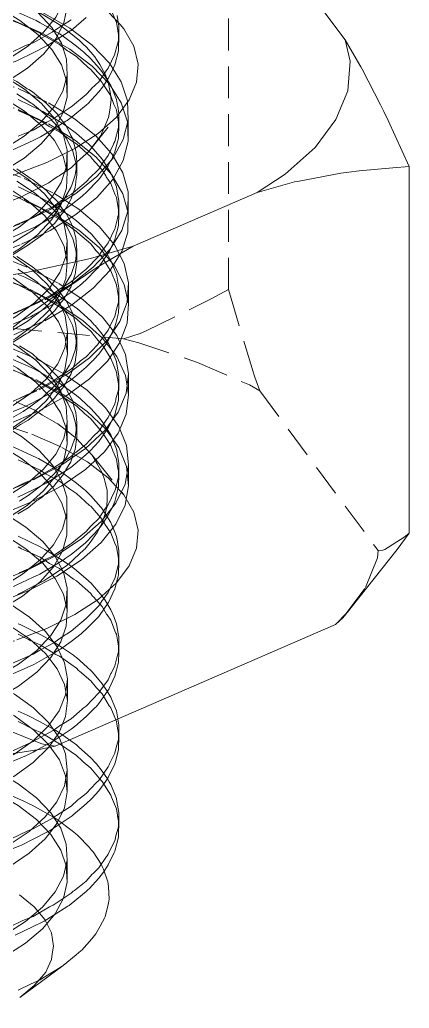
# Model space of a CAD drawing. Header units: millimetres. Extents: x 6 to 204, y 6 to 292.
# Drawn here: x 89.3 to 113.7, y 66.3 to 128.3 of the extents above; entities that cross this region are included whole.
import ezdxf

# ---------------------------------------------------------------- set-up
doc = ezdxf.new("R2010")
doc.units = ezdxf.units.MM
doc.linetypes.add('HIDDEN', pattern=[3, 2, -1])
doc.layers.add('M-VIEW', color=7, linetype='CONTINUOUS', lineweight=0)
doc.layers.add('M-VIEW-HIDD', color=8, linetype='HIDDEN', lineweight=0)

msp = doc.modelspace()

# ---------------------------------------------------------------- linework, layer by layer
at = {"layer": 'M-VIEW', "lineweight": 0}
for p, q in [((106.406, 131.466), (109.691, 127.041)), ((95.489, 127.257), (95.489, 127.899)), ((113.723, 96.097), (113.723, 119.095)), ((96.395, 114.105), (104.175, 117.475)), ((109.561, 90.793), (109.925, 91.243)), ((109.561, 90.792), (109.09, 90.37)), ((91.48, 82.742), (109.09, 90.37)), ((95.489, 83.408), (95.489, 84.061)), ((95.489, 77.927), (95.489, 78.568)), ((89.263, 66.963), (91.988, 68.977))]:
    msp.add_line(p, q, dxfattribs=at)
for points in [[(82.518, 123.746), (82.645, 123.777), (83.754, 124.038), (84.911, 124.301), (85.5, 124.482), (87.048, 124.951), (87.15, 124.983), (88.687, 125.581), (89.074, 125.734), (89.17, 125.773), (90.097, 126.228), (90.876, 126.623), (90.964, 126.669), (91.367, 126.916), (92.438, 127.613), (92.484, 127.643), (93.437, 128.443)], [(89.17, 121), (89.269, 121.042), (90.097, 121.387), (90.964, 121.894), (91.051, 121.937), (91.367, 122.088), (92.484, 122.844), (92.568, 122.916), (93.437, 123.612), (93.721, 123.938), (93.775, 123.993), (94.218, 124.425), (94.64, 125.052), (94.681, 125.105), (94.819, 125.278), (95.233, 126.156), (95.243, 126.199), (95.257, 126.256), (95.457, 127.019), (95.469, 127.388), (95.472, 127.447), (95.489, 127.899), (95.373, 128.569)], [(95.559, 128.005), (95.795, 127.749), (96.421, 126.65), (96.69, 125.527), (96.595, 124.4), (96.14, 123.287), (95.331, 122.208), (94.184, 121.182), (92.716, 120.225), (90.954, 119.354), (88.928, 118.584), (86.671, 117.928), (84.819, 117.526), (84.224, 117.397), (81.627, 117.001)], [(89.626, 126.688), (90.097, 126.873), (91.293, 127.542), (91.367, 127.585), (91.446, 127.638), (92.484, 128.31)], [(81.384, 121.903), (83.391, 122.387), (85.261, 122.975), (86.963, 123.658), (88.467, 124.427), (89.746, 125.271), (90.779, 126.177), (91.548, 127.132)], [(88.832, 120.145), (90.097, 120.744), (90.572, 120.975), (90.66, 121.019), (91.367, 121.441), (92.165, 121.942), (92.242, 121.991), (92.484, 122.173), (93.437, 122.951), (93.484, 122.993), (93.534, 123.04), (94.218, 123.782), (94.454, 124.086), (94.496, 124.141), (94.819, 124.63), (95.123, 125.238), (95.151, 125.295), (95.233, 125.485), (95.457, 126.36), (95.46, 126.422), (95.462, 126.473), (95.489, 127.259)], [(88.687, 126.228), (89.626, 126.688)], [(109.691, 127.041), (110.01, 125.706), (109.858, 123.861), (109.121, 122.058), (107.807, 120.301), (105.94, 118.628), (104.175, 117.475)], [(109.691, 127.041), (110.616, 125.466), (110.682, 125.349), (110.761, 125.201), (111.91, 122.98), (112.119, 122.561), (112.394, 121.982), (113.284, 120.065), (113.723, 119.095)], [(94.759, 124.539), (94.809, 124.411), (94.943, 123.777), (94.973, 123.492), (94.98, 123.426), (94.994, 123.292), (94.926, 122.632), (94.864, 122.285), (94.845, 122.176), (94.571, 121.523)], [(85.959, 117.774), (86.672, 118.048), (88.213, 118.803), (89.535, 119.634), (90.613, 120.53), (91.434, 121.483)], [(104.175, 117.475), (106.365, 118.094), (106.521, 118.134), (106.708, 118.173), (109.429, 118.678), (109.926, 118.757), (110.577, 118.83), (112.684, 119.025), (113.723, 119.095)], [(85.48, 111.812), (89.689, 112.453), (93.713, 113.325), (96.395, 114.105)], [(86.847, 107.454), (87.885, 108.284), (89.993, 109.915), (90.644, 110.406), (91.141, 110.757), (93.862, 112.609), (94.049, 112.732), (94.205, 112.827), (96.395, 114.105)], [(109.09, 90.37), (109.815, 91.123), (109.926, 91.245), (110.083, 91.437), (112.958, 95.079), (113.723, 96.097)], [(91.48, 82.742), (90.755, 82.867), (90.644, 82.894), (90.487, 82.95), (87.612, 84.101), (86.847, 84.457)], [(88.687, 76.897), (89.773, 77.421), (89.867, 77.459), (90.097, 77.547), (91.367, 78.247), (91.491, 78.341), (91.565, 78.39), (92.484, 78.976), (92.914, 79.361), (92.98, 79.413), (93.437, 79.758), (94.055, 80.434), (94.106, 80.483), (94.218, 80.586), (94.819, 81.435), (94.873, 81.562), (94.901, 81.619), (95.233, 82.288), (95.338, 82.735), (95.354, 82.793), (95.457, 83.166), (95.483, 83.912), (95.485, 83.965), (95.489, 84.061), (95.419, 84.448)], [(95.473, 82.921), (95.475, 82.988), (95.489, 83.411)], [(71.243, 77.305), (73.406, 77.25), (75.604, 77.311), (77.801, 77.49), (79.958, 77.786), (82.038, 78.196), (84.005, 78.713), (85.824, 79.333), (87.466, 80.045), (88.9, 80.839), (90.103, 81.704), (91.054, 82.627), (91.074, 82.655)], [(86.023, 81.846), (90.472, 82.525), (91.48, 82.742)], [(88.687, 76.254), (89.264, 76.486), (89.362, 76.527), (90.097, 76.895), (91.044, 77.385), (91.13, 77.431), (91.367, 77.579), (92.484, 78.319), (92.564, 78.375), (92.625, 78.42), (93.437, 79.114), (93.76, 79.423), (93.815, 79.476), (94.218, 79.933), (94.668, 80.54), (94.709, 80.596), (94.819, 80.768), (95.233, 81.632), (95.253, 81.7), (95.267, 81.751), (95.457, 82.523), (95.471, 82.863), (95.473, 82.921)], [(88.687, 81.737), (89.676, 82.157), (89.773, 82.199), (90.097, 82.368), (90.351, 82.506)], [(95.473, 78.15), (95.489, 78.568), (95.367, 79.263), (95.357, 79.327), (95.346, 79.379), (95.329, 79.462), (94.978, 80.333), (94.887, 80.493), (94.851, 80.55), (94.763, 80.682)], [(88.687, 71.417), (89.362, 71.757), (89.46, 71.798), (90.097, 72.057), (91.13, 72.65), (91.213, 72.69), (91.367, 72.762), (92.484, 73.506), (92.625, 73.637), (92.69, 73.689), (93.437, 74.277), (93.815, 74.706), (93.869, 74.759), (94.218, 75.095), (94.709, 75.815), (94.748, 75.865), (94.819, 75.952), (95.233, 76.819), (95.267, 76.968), (95.282, 77.027), (95.457, 77.686), (95.473, 78.15)], [(66.836, 72.332), (68.784, 72.036), (70.847, 71.847), (72.99, 71.77), (75.176, 71.809), (77.367, 71.964), (79.527, 72.236), (81.617, 72.621), (83.602, 73.115), (85.449, 73.711), (87.125, 74.401), (88.601, 75.175), (89.853, 76.022), (90.859, 76.929), (91.363, 77.577)], [(94.559, 74.898), (94.601, 74.963), (94.819, 75.297), (95.195, 76.058), (95.233, 76.148), (95.457, 77.034), (95.463, 77.177), (95.465, 77.231), (95.489, 77.928)], [(88.98, 70.877), (90.097, 71.414), (90.704, 71.715), (90.792, 71.76), (91.367, 72.107), (92.284, 72.692), (92.358, 72.741), (92.484, 72.836), (93.437, 73.625), (93.563, 73.741), (93.615, 73.79), (94.218, 74.453), (94.517, 74.842), (94.559, 74.898)], [(93.787, 70.652), (94.047, 70.965), (94.313, 71.444), (94.465, 71.713), (94.578, 71.943), (94.623, 72.036), (94.819, 72.806), (94.854, 73.018), (94.872, 73.13), (94.839, 73.913), (94.81, 74.105), (94.788, 74.233), (94.524, 75.017)], [(61.681, 68.459), (63.043, 67.869), (64.62, 67.359), (66.385, 66.938), (68.308, 66.616), (70.355, 66.4), (72.491, 66.296), (74.678, 66.308), (76.881, 66.438), (79.059, 66.685), (81.175, 67.047), (83.194, 67.52), (85.08, 68.098), (86.8, 68.772), (88.325, 69.533), (89.628, 70.37), (90.687, 71.271), (91.483, 72.22)], [(89.157, 67.431), (89.981, 67.826), (90.494, 68.065), (90.798, 68.246), (91.523, 68.694), (91.927, 68.94), (91.988, 68.977), (92.8, 69.641), (93.1, 69.888), (93.167, 69.943), (93.787, 70.652)]]:
    msp.add_lwpolyline(points, dxfattribs=at)
at = {"layer": 'M-VIEW-HIDD', "lineweight": 0}
for p, q in [((102.375, 111.384), (102.375, 134.382)), ((92.23, 123.464), (92.23, 124.834)), ((93.57, 120.022), (95.331, 122.208)), ((95.489, 121.764), (95.489, 122.42)), ((96.075, 120.685), (96.075, 122.003)), ((92.233, 118.749), (92.233, 120.12)), ((92.851, 118.559), (92.851, 119.333)), ((96.066, 116.191), (96.066, 117.509)), ((95.489, 116.263), (95.489, 116.95)), ((92.247, 113.087), (92.247, 114.458)), ((92.851, 113.08), (92.851, 113.856)), ((96.089, 110.482), (96.089, 111.8)), ((95.489, 110.812), (95.489, 111.473)), ((70.741, 110.681), (95.787, 108.292)), ((92.252, 107.362), (92.252, 108.732)), ((92.851, 107.606), (92.851, 108.374)), ((96.099, 104.772), (96.099, 106.09)), ((95.489, 105.334), (95.489, 105.978)), ((104.331, 105.028), (111.767, 95.011)), ((92.243, 101.68), (92.243, 103.051)), ((92.851, 102.134), (92.851, 102.885)), ((93.801, 100.986), (95.795, 98.515)), ((95.489, 99.848), (95.489, 100.493)), ((96.097, 99.063), (96.097, 100.381)), ((92.22, 95.975), (92.22, 97.345)), ((95.489, 94.353), (95.489, 95.016)), ((92.239, 91.28), (92.239, 92.651)), ((95.489, 88.879), (95.489, 89.548)), ((92.251, 85.598), (92.251, 86.969)), ((92.25, 79.873), (92.25, 81.243)), ((92.238, 74.211), (92.238, 75.581))]:
    msp.add_line(p, q, dxfattribs=at)
for points in [[(85.264, 124.346), (86.963, 125.028), (88.467, 125.798), (89.746, 126.642), (90.779, 127.547), (91.548, 128.502), (92.04, 129.49), (92.246, 130.496), (92.162, 131.506), (91.791, 132.504), (91.138, 133.474), (90.214, 134.402), (89.037, 135.274), (87.625, 136.076), (86.004, 136.797), (84.201, 137.427)], [(91.548, 127.132), (92.04, 128.119), (92.246, 129.126), (92.162, 130.136), (91.791, 131.133), (91.138, 132.104), (90.214, 133.032), (89.037, 133.904), (87.625, 134.706), (86.004, 135.427), (84.201, 136.056)], [(64.697, 131.432), (65.949, 131.677), (68.423, 132.007), (71.019, 132.202), (73.692, 132.256), (76.396, 132.165), (79.085, 131.931), (81.713, 131.554), (84.233, 131.039), (86.602, 130.394), (88.78, 129.626), (90.729, 128.749), (92.416, 127.774)], [(90.012, 131.542), (91.905, 130.718), (92.662, 130.287), (92.713, 130.248), (92.757, 130.205), (93.12, 130.015), (93.288, 129.931), (93.518, 129.8), (94.822, 128.805), (95.559, 128.005)], [(95.489, 127.259), (95.423, 127.592), (95.412, 127.65), (95.329, 128.139), (95.064, 128.77), (95.04, 128.828), (94.978, 128.999), (94.439, 129.851), (94.367, 129.922), (94.32, 129.971), (93.717, 130.691), (93.328, 131.006), (93.266, 131.058), (92.821, 131.487)], [(55.821, 126.1), (56.789, 127.013), (58.08, 127.866), (59.671, 128.641), (61.535, 129.324), (63.639, 129.9), (65.949, 130.359), (68.423, 130.689), (71.019, 130.884), (73.692, 130.937), (76.396, 130.847), (79.085, 130.613), (81.713, 130.236), (84.233, 129.721), (86.602, 129.076), (88.78, 128.308), (90.729, 127.431), (92.416, 126.456)], [(84.943, 118.753), (86.672, 119.418), (88.213, 120.173), (89.535, 121.004), (90.613, 121.9), (91.431, 122.847), (91.973, 123.83), (92.23, 124.834), (92.199, 125.845), (91.878, 126.846), (91.275, 127.822), (90.399, 128.759), (89.265, 129.641), (87.894, 130.457)], [(91.434, 121.483), (91.973, 122.459), (92.23, 123.464), (92.199, 124.474), (91.878, 125.475), (91.275, 126.452), (90.399, 127.388), (89.265, 128.271), (87.894, 129.087)], [(89.107, 129.425), (90.179, 128.932), (90.836, 128.558), (91.429, 128.205), (91.728, 128.021)], [(87.675, 128.735), (88.872, 128.224), (88.97, 128.19), (89.172, 128.122), (90.537, 127.461), (90.707, 127.347), (90.79, 127.3), (91.757, 126.762), (92.267, 126.366), (92.341, 126.316), (92.821, 126.006)], [(89.172, 128.774), (90.286, 128.266)], [(61.612, 125.781), (62.961, 126.374), (64.527, 126.89), (66.283, 127.316), (68.197, 127.644), (70.238, 127.866), (72.37, 127.976), (74.556, 127.97), (76.758, 127.847), (78.939, 127.606), (81.06, 127.25), (83.085, 126.783), (84.979, 126.211), (86.709, 125.542), (88.245, 124.786), (89.561, 123.953), (90.634, 123.056), (91.446, 122.108)], [(92.416, 127.774), (93.81, 126.716), (94.889, 125.593), (95.634, 124.42), (96.031, 123.217), (96.075, 122.003), (95.763, 120.795), (95.102, 119.613), (94.103, 118.476), (92.784, 117.401), (91.166, 116.405), (89.278, 115.502), (87.152, 114.707), (84.826, 114.031), (82.339, 113.483), (79.733, 113.072), (77.055, 112.803), (74.35, 112.677)], [(92.821, 126.649), (91.923, 127.315), (91.854, 127.358), (91.757, 127.418), (90.537, 128.127), (90.286, 128.266)], [(91.728, 128.021), (92.017, 127.802), (92.288, 127.602), (92.99, 127.04), (93.209, 126.821), (93.255, 126.773), (93.446, 126.583), (93.968, 125.986), (94.084, 125.818), (94.17, 125.689), (94.291, 125.513), (94.622, 124.892), (94.662, 124.793), (94.748, 124.566), (94.759, 124.539)], [(60, 124.613), (61.912, 125.277), (64.058, 125.832), (66.401, 126.267), (68.901, 126.573), (71.515, 126.742), (74.198, 126.768), (76.903, 126.651), (79.584, 126.389), (82.195, 125.986), (84.69, 125.447), (87.026, 124.778), (89.164, 123.989), (91.066, 123.092), (92.7, 122.1), (94.037, 121.029), (95.055, 119.895), (95.735, 118.715)], [(61.612, 124.411), (62.961, 125.004), (64.527, 125.519), (66.283, 125.946), (68.197, 126.273), (70.238, 126.495), (72.37, 126.605), (74.556, 126.6), (76.758, 126.477), (78.939, 126.236), (81.06, 125.88), (83.085, 125.413), (84.979, 124.841), (86.709, 124.172), (88.245, 123.415), (89.561, 122.582), (90.634, 121.685), (91.446, 120.738)], [(88.926, 115.4), (90.097, 115.908), (90.66, 116.248), (90.749, 116.294), (91.367, 116.601), (92.242, 117.212), (92.316, 117.256), (92.484, 117.353), (93.437, 118.141), (93.534, 118.254), (93.586, 118.308), (94.218, 118.946), (94.496, 119.371), (94.538, 119.426), (94.819, 119.79), (95.151, 120.515), (95.179, 120.567), (95.233, 120.667), (95.457, 121.548), (95.462, 121.69), (95.464, 121.748), (95.489, 122.42), (95.412, 122.879), (95.401, 122.937), (95.329, 123.301), (95.04, 124.046), (95.017, 124.098), (94.978, 124.183), (94.439, 125.036), (94.32, 125.189), (94.272, 125.244), (93.717, 125.853), (93.266, 126.288), (93.203, 126.34), (92.821, 126.649)], [(92.416, 126.456), (93.81, 125.398), (94.889, 124.275), (95.634, 123.102), (96.031, 121.899), (96.075, 120.685), (95.763, 119.477), (95.102, 118.295), (94.103, 117.158), (92.784, 116.083), (91.166, 115.087), (89.278, 114.184), (87.152, 113.389), (84.826, 112.713), (82.339, 112.165), (79.733, 111.754), (77.055, 111.485), (74.35, 111.359)], [(94.525, 124.218), (94.49, 124.281), (94.439, 124.371), (93.717, 125.2), (93.555, 125.325), (92.821, 126.006)], [(60, 123.295), (61.912, 123.959), (64.058, 124.514), (66.401, 124.949), (68.901, 125.255), (71.515, 125.423), (74.198, 125.45), (76.903, 125.333), (79.584, 125.071), (82.195, 124.668), (84.69, 124.129), (87.026, 123.459), (89.164, 122.671), (91.066, 121.774), (92.7, 120.782), (94.037, 119.711), (95.055, 118.577), (95.735, 117.397)], [(86.002, 125.849), (86.686, 125.585), (86.804, 125.537), (87.945, 125.037), (88.315, 124.814), (89.071, 124.436), (89.647, 124.034), (89.734, 123.975)], [(88.687, 114.615), (90.097, 115.25), (90.168, 115.282), (90.249, 115.321), (91.367, 115.957), (91.803, 116.218), (91.881, 116.266), (92.484, 116.701), (93.181, 117.246), (93.246, 117.298), (93.437, 117.474), (94.218, 118.289), (94.263, 118.344), (94.302, 118.393), (94.819, 119.147), (94.988, 119.473), (95.017, 119.53), (95.233, 120.014), (95.401, 120.647), (95.417, 120.706), (95.457, 120.882), (95.489, 121.764), (95.474, 121.838), (95.464, 121.89), (95.329, 122.657), (95.178, 123.002), (95.153, 123.059), (94.978, 123.529), (94.561, 124.161), (94.525, 124.218)], [(89.071, 123.662), (89.893, 123.144), (89.983, 123.088), (90.065, 123.027), (90.92, 122.333), (91.036, 122.228), (91.101, 122.171), (91.625, 121.61), (91.905, 121.259), (91.953, 121.2), (92.001, 121.131), (92.176, 120.874), (92.54, 120.183)], [(89.734, 123.975), (89.822, 123.925), (90.065, 123.785), (90.92, 123.084), (90.989, 123.016), (91.625, 122.383), (91.815, 122.103), (91.863, 122.044), (92.176, 121.647), (92.442, 121.099), (92.477, 121.039), (92.566, 120.882), (92.792, 120.096)], [(89.172, 123.304), (90.537, 122.648), (90.628, 122.603), (90.707, 122.563), (91.757, 121.925), (92.193, 121.644), (92.267, 121.595), (92.821, 121.167)], [(66.731, 121.923), (68.672, 122.225), (70.729, 122.42), (72.869, 122.503), (75.053, 122.471), (77.245, 122.322), (79.407, 122.057), (81.503, 121.678), (83.495, 121.19), (85.35, 120.6), (87.036, 119.915), (88.525, 119.145), (89.79, 118.302), (90.81, 117.397), (91.567, 116.446), (92.049, 115.461), (92.247, 114.458)], [(89.172, 122.635), (89.268, 122.58), (89.358, 122.537), (90.537, 121.99), (91.032, 121.67), (91.117, 121.624), (91.757, 121.282), (92.544, 120.69), (92.615, 120.645), (92.821, 120.517)], [(69.69, 111.677), (71.801, 111.537), (73.977, 111.512), (76.178, 111.604), (78.368, 111.814), (80.509, 112.14), (82.562, 112.578), (84.494, 113.123), (86.27, 113.768), (87.861, 114.502), (89.237, 115.316), (90.376, 116.198), (91.258, 117.133), (91.868, 118.109), (92.195, 119.109), (92.233, 120.12), (91.982, 121.125), (91.446, 122.108)], [(66.731, 120.553), (68.672, 120.855), (70.729, 121.05), (72.869, 121.133), (75.053, 121.101), (77.245, 120.952), (79.407, 120.687), (81.503, 120.308), (83.495, 119.82), (85.35, 119.23), (87.036, 118.544), (88.525, 117.775), (89.79, 116.931), (90.81, 116.027), (91.567, 115.075), (92.049, 114.09), (92.247, 113.087)], [(66.859, 120.854), (69.384, 121.134), (72.015, 121.276), (74.705, 121.276), (77.409, 121.132), (80.08, 120.843), (82.673, 120.414), (85.141, 119.849), (87.444, 119.157), (89.54, 118.347), (91.394, 117.431), (92.974, 116.424), (94.253, 115.339), (95.209, 114.195), (95.824, 113.009), (96.089, 111.8), (95.999, 110.585), (95.556, 109.385)], [(94.571, 121.523), (94.405, 121.163), (94.367, 121.08), (93.909, 120.47), (93.57, 120.022), (92.896, 119.415), (92.503, 119.049), (91.732, 118.529), (91.644, 118.471), (91.489, 118.364), (91.08, 118.078), (90.054, 117.561), (89.568, 117.296), (89.421, 117.219), (88.31, 116.786)], [(94.525, 119.435), (94.439, 119.555), (93.717, 120.381), (93.614, 120.484), (93.555, 120.544), (93.494, 120.597), (92.821, 121.167)], [(69.69, 110.307), (71.801, 110.167), (73.977, 110.142), (76.178, 110.234), (78.368, 110.444), (80.509, 110.77), (82.562, 111.208), (84.494, 111.753), (86.27, 112.397), (87.861, 113.132), (89.237, 113.946), (90.376, 114.827), (91.258, 115.763), (91.868, 116.738), (92.195, 117.739), (92.233, 118.749), (91.982, 119.754), (91.446, 120.738)], [(95.487, 116.2), (95.489, 116.263), (95.329, 117.169), (95.239, 117.368), (94.978, 118.048), (94.697, 118.461), (94.66, 118.517), (94.439, 118.899), (93.819, 119.588), (93.772, 119.642), (93.717, 119.712), (92.821, 120.517)], [(66.859, 119.535), (69.384, 119.816), (72.015, 119.958), (74.705, 119.958), (77.409, 119.814), (80.08, 119.525), (82.673, 119.096), (85.141, 118.531), (87.444, 117.839), (89.54, 117.029), (91.394, 116.113), (92.974, 115.106), (94.253, 114.021), (95.209, 112.877), (95.824, 111.691), (96.089, 110.482), (95.999, 109.267), (95.556, 108.067)], [(88.754, 114.267), (89.788, 114.914), (89.964, 115.031), (90.044, 115.084), (90.684, 115.595), (91.088, 115.95), (91.153, 116.006), (91.434, 116.298), (91.954, 116.923), (92.009, 116.987), (92.468, 117.786), (92.527, 117.933), (92.551, 117.994), (92.743, 118.561), (92.802, 118.965), (92.812, 119.027), (92.851, 119.333), (92.798, 120.008), (92.792, 120.096)], [(92.792, 119.343), (92.566, 120.126), (92.54, 120.183)], [(88.687, 109.794), (90.097, 110.44), (90.249, 110.535), (90.335, 110.581), (91.367, 111.121), (91.881, 111.495), (91.959, 111.544), (92.484, 111.862), (93.246, 112.518), (93.309, 112.564), (93.437, 112.656), (94.218, 113.476), (94.302, 113.609), (94.343, 113.665), (94.819, 114.31), (95.017, 114.759), (95.046, 114.816), (95.233, 115.175), (95.417, 115.924), (95.431, 115.977), (95.457, 116.066), (95.489, 116.95), (95.464, 117.107), (95.453, 117.166), (95.329, 117.819), (95.153, 118.289), (95.129, 118.346), (94.978, 118.691), (94.525, 119.435)], [(88.754, 113.511), (89.819, 114.187), (89.902, 114.247), (90.684, 114.82), (90.965, 115.111), (91.03, 115.167), (91.434, 115.524), (91.859, 116.076), (91.913, 116.134), (92.031, 116.264), (92.468, 117.03), (92.482, 117.075), (92.508, 117.142), (92.743, 117.786), (92.785, 118.116), (92.794, 118.178), (92.851, 118.559), (92.808, 119.155), (92.802, 119.217), (92.792, 119.343)], [(66.084, 107.744), (68.566, 107.421), (71.167, 107.234), (73.844, 107.189), (76.549, 107.287), (79.235, 107.53), (81.858, 107.914), (84.37, 108.437), (86.73, 109.089), (88.896, 109.863), (90.831, 110.747), (92.502, 111.727), (93.88, 112.788), (94.94, 113.915), (95.666, 115.09), (96.043, 116.294), (96.066, 117.509), (95.735, 118.715)], [(89.071, 118.953), (89.983, 118.337), (90.065, 118.293), (90.92, 117.615), (91.101, 117.411), (91.162, 117.352), (91.625, 116.907), (91.953, 116.435), (92.176, 116.162), (92.504, 115.504), (92.54, 115.434)], [(89.071, 118.189), (90.065, 117.54), (90.129, 117.495), (90.21, 117.441), (90.92, 116.846), (91.216, 116.569), (91.278, 116.513), (91.625, 116.13), (92.042, 115.591), (92.091, 115.528), (92.176, 115.4), (92.566, 114.638), (92.587, 114.575), (92.608, 114.513), (92.792, 113.856)], [(89.172, 117.831), (89.268, 117.791), (90.537, 117.156), (90.947, 116.944), (91.032, 116.899), (91.757, 116.442), (92.471, 115.964), (92.544, 115.914), (92.821, 115.693)], [(66.084, 106.426), (68.566, 106.103), (71.167, 105.916), (73.844, 105.871), (76.549, 105.969), (79.235, 106.212), (81.858, 106.596), (84.37, 107.119), (86.73, 107.771), (88.896, 108.545), (90.831, 109.428), (92.502, 110.408), (93.88, 111.47), (94.94, 112.597), (95.666, 113.772), (96.043, 114.976), (96.066, 116.191), (95.735, 117.397)], [(90.92, 105.772), (91.646, 106.732), (92.092, 107.724), (92.252, 108.732), (92.122, 109.741), (91.705, 110.736), (91.008, 111.7), (90.043, 112.62), (88.827, 113.482), (87.38, 114.272), (85.728, 114.979), (83.899, 115.593), (81.925, 116.105), (79.839, 116.508), (77.679, 116.797), (75.482, 116.97), (73.284, 117.025), (71.125, 116.963)], [(89.172, 117.167), (89.667, 116.898), (89.762, 116.855), (90.537, 116.512), (91.394, 115.98), (91.477, 115.936), (91.757, 115.794), (92.821, 115.025)], [(88.687, 109.141), (89.833, 109.637), (89.928, 109.679), (90.097, 109.769), (91.367, 110.468), (91.539, 110.567), (91.613, 110.611), (92.484, 111.22), (92.951, 111.573), (93.018, 111.624), (93.437, 112.002), (94.088, 112.66), (94.14, 112.713), (94.218, 112.806), (94.819, 113.658), (94.89, 113.792), (94.918, 113.844), (95.233, 114.533), (95.347, 114.95), (95.363, 115.009), (95.457, 115.409), (95.485, 116.142), (95.487, 116.2)], [(90.92, 104.401), (91.646, 105.362), (92.092, 106.354), (92.252, 107.362), (92.122, 108.371), (91.705, 109.366), (91.008, 110.33), (90.043, 111.25), (88.827, 112.111), (87.38, 112.902), (85.728, 113.609), (83.899, 114.223), (81.925, 114.735), (79.839, 115.138), (77.679, 115.427), (75.482, 115.6), (73.284, 115.655), (71.125, 115.593)], [(75.212, 115.779), (77.914, 115.607), (80.574, 115.292), (83.146, 114.837), (85.587, 114.248), (87.853, 113.533), (89.907, 112.702), (91.712, 111.768), (93.238, 110.744), (94.457, 109.648), (95.35, 108.494), (95.901, 107.302), (96.099, 106.09), (95.943, 104.877), (95.434, 103.682), (94.581, 102.523), (93.399, 101.419), (91.909, 100.386)], [(92.792, 114.627), (92.566, 115.39), (92.54, 115.434)], [(95.487, 111.411), (95.489, 111.473), (95.329, 112.344), (95.263, 112.526), (95.239, 112.591), (95.215, 112.649), (94.978, 113.208), (94.66, 113.746), (94.622, 113.801), (94.439, 114.065), (93.772, 114.853), (93.717, 114.908), (92.821, 115.693)], [(93.888, 106.96), (93.942, 107.023), (94.218, 107.339), (94.769, 108.09), (94.819, 108.169), (95.233, 109.043), (95.275, 109.192), (95.291, 109.246), (95.457, 109.931), (95.474, 110.365), (95.476, 110.424), (95.489, 110.812), (95.35, 111.558), (95.339, 111.615), (95.329, 111.678), (94.978, 112.559), (94.864, 112.719), (94.828, 112.771), (94.439, 113.421), (94.044, 113.842), (93.993, 113.897), (93.717, 114.245), (92.918, 114.934), (92.859, 114.986), (92.821, 115.025)], [(65.484, 106.875), (67.332, 106.503), (69.322, 106.233), (71.418, 106.073), (73.585, 106.027), (75.784, 106.098), (77.979, 106.287), (80.131, 106.592), (82.203, 107.011), (84.159, 107.537), (85.966, 108.164), (87.591, 108.883), (89.008, 109.684), (90.191, 110.554), (91.12, 111.481), (91.779, 112.451), (92.157, 113.448), (92.247, 114.458)], [(75.212, 114.461), (77.914, 114.289), (80.574, 113.974), (83.146, 113.519), (85.587, 112.93), (87.853, 112.215), (89.907, 111.384), (91.712, 110.45), (93.238, 109.426), (94.457, 108.33), (95.35, 107.176), (95.901, 105.984), (96.099, 104.772), (95.943, 103.559), (95.434, 102.364), (94.581, 101.205), (93.399, 100.101), (91.909, 99.068)], [(78.73, 114.272), (78.853, 114.258), (80.676, 114.033), (81.275, 113.899), (81.405, 113.879), (82.545, 113.709), (83.725, 113.411), (83.848, 113.388), (84.346, 113.3), (86.061, 112.81), (86.148, 112.781), (87.675, 112.286), (88.162, 112.063), (88.266, 112.023), (89.172, 111.69), (90.072, 111.221), (90.165, 111.181), (90.537, 111.025), (91.757, 110.298), (91.819, 110.253), (92.821, 109.557)], [(88.754, 108.797), (89.727, 109.385), (89.819, 109.441), (90.684, 110.11), (90.898, 110.292), (90.965, 110.347), (91.434, 110.821), (91.807, 111.255), (91.859, 111.314), (92.031, 111.548), (92.449, 112.261), (92.482, 112.327), (92.743, 113.076), (92.775, 113.29), (92.785, 113.351), (92.851, 113.856), (92.813, 114.33), (92.808, 114.393), (92.792, 114.627)], [(92.792, 113.856), (92.817, 113.542), (92.822, 113.48), (92.851, 113.08), (92.767, 112.5), (92.758, 112.434), (92.747, 112.353), (92.468, 111.542), (92.381, 111.408)], [(65.484, 105.505), (67.332, 105.132), (69.322, 104.863), (71.418, 104.703), (73.585, 104.657), (75.784, 104.728), (77.979, 104.916), (80.131, 105.222), (82.203, 105.64), (84.159, 106.167), (85.966, 106.794), (87.591, 107.513), (89.008, 108.314), (90.191, 109.184), (91.12, 110.111), (91.779, 111.08), (92.157, 112.078), (92.247, 113.087)], [(89.071, 113.464), (90.065, 112.815), (90.21, 112.684), (90.285, 112.627), (90.92, 112.141), (91.278, 111.747), (91.339, 111.691), (91.625, 111.425), (92.091, 110.773), (92.143, 110.713), (92.176, 110.674), (92.566, 109.914), (92.608, 109.755), (92.628, 109.691), (92.792, 109.152)], [(89.151, 112.667), (90.065, 112.051), (90.349, 111.845), (90.424, 111.792), (90.92, 111.364), (91.393, 110.908), (91.455, 110.849), (91.625, 110.656), (92.176, 109.92), (92.214, 109.857), (92.566, 109.149), (92.644, 108.902), (92.664, 108.842), (92.792, 108.375)], [(92.821, 110.224), (91.757, 110.967), (91.394, 111.205), (91.309, 111.252), (90.537, 111.671), (89.667, 112.125), (89.573, 112.166), (89.172, 112.335)], [(88.44, 98.376), (89.719, 99.215), (90.755, 100.116), (91.529, 101.065), (92.028, 102.048), (92.243, 103.051), (92.172, 104.057), (91.814, 105.051), (91.177, 106.02), (90.271, 106.947), (89.112, 107.818), (87.719, 108.622), (86.117, 109.346), (84.333, 109.979), (82.397, 110.514), (80.343, 110.941), (78.206, 111.257)], [(88.687, 104.305), (89.928, 104.894), (90.018, 104.929), (90.097, 104.959), (91.367, 105.648), (91.613, 105.832), (91.69, 105.882), (92.484, 106.38), (93.018, 106.853), (93.084, 106.904), (93.437, 107.166), (94.14, 107.926), (94.19, 107.973), (94.819, 108.836), (94.918, 109.067), (94.947, 109.125), (95.233, 109.693), (95.363, 110.238), (95.379, 110.294), (95.457, 110.575), (95.487, 111.411)], [(88.754, 108.025), (89.565, 108.551), (89.66, 108.601), (89.788, 108.669), (90.684, 109.349), (90.776, 109.447), (90.844, 109.507), (91.434, 110.044), (91.71, 110.413), (91.761, 110.47), (92.031, 110.777), (92.381, 111.408)], [(95.787, 108.292), (96.817, 108.632), (96.975, 108.692), (97.199, 108.794), (101.287, 110.8), (102.375, 111.384)], [(104.331, 105.028), (104.025, 105.879), (103.978, 106.017), (103.912, 106.23), (102.698, 110.262), (102.375, 111.384)], [(88.44, 97.005), (89.719, 97.845), (90.755, 98.746), (91.529, 99.695), (92.028, 100.678), (92.243, 101.68), (92.172, 102.686), (91.814, 103.681), (91.177, 104.649), (90.271, 105.576), (89.112, 106.448), (87.719, 107.252), (86.117, 107.976), (84.333, 108.609), (82.397, 109.143), (80.343, 109.571), (78.206, 109.887)], [(93.888, 102.188), (94.218, 102.502), (94.729, 103.243), (94.769, 103.302), (94.806, 103.349), (95.233, 104.22), (95.291, 104.47), (95.306, 104.528), (95.457, 105.091), (95.476, 105.653), (95.479, 105.709), (95.489, 105.978), (95.339, 106.825), (95.329, 106.875), (94.978, 107.734), (94.828, 107.996), (94.791, 108.053), (94.439, 108.58), (93.993, 109.125), (93.944, 109.178), (93.717, 109.412), (92.859, 110.194), (92.821, 110.224)], [(59.446, 104.1), (61.275, 103.404), (63.351, 102.813), (65.635, 102.338), (68.09, 101.99), (70.673, 101.777), (73.338, 101.705), (76.041, 101.776), (78.735, 101.992), (81.373, 102.35), (83.91, 102.847), (86.301, 103.476), (88.507, 104.228), (90.488, 105.092), (92.21, 106.055), (93.645, 107.102), (94.766, 108.218), (95.556, 109.385)], [(78.73, 109.477), (80.676, 109.204), (81.149, 109.143), (81.275, 109.125), (82.545, 108.868), (83.6, 108.663), (83.725, 108.638), (84.346, 108.47), (85.934, 108.049), (86.061, 108.013), (88.06, 107.325), (88.162, 107.289), (89.172, 106.849), (89.977, 106.491), (90.072, 106.448), (90.537, 106.195), (91.672, 105.551), (91.757, 105.501), (92.821, 104.729)], [(83.615, 109.255), (86.026, 108.642), (88.256, 107.904), (90.265, 107.053), (92.02, 106.101), (93.49, 105.063), (94.65, 103.954), (95.48, 102.792), (95.965, 101.595), (96.097, 100.381), (95.874, 99.17), (95.3, 97.98), (94.384, 96.83), (93.142, 95.738), (91.597, 94.72), (89.773, 93.793), (87.704, 92.97), (85.424, 92.263)], [(90.931, 99.244), (91.018, 99.298), (91.367, 99.512), (92.475, 100.229), (93.437, 101.035), (93.639, 101.224), (93.693, 101.275), (94.218, 101.859), (94.573, 102.329), (94.615, 102.385), (94.819, 102.7), (95.205, 103.49), (95.233, 103.549), (95.457, 104.444), (95.466, 104.654), (95.468, 104.709), (95.489, 105.334), (95.394, 105.828), (95.382, 105.887), (95.329, 106.209), (95, 107.009), (94.978, 107.064), (94.439, 107.933), (94.246, 108.132), (94.196, 108.184), (93.717, 108.767), (93.178, 109.214), (93.116, 109.267), (92.821, 109.557)], [(92.792, 109.152), (92.822, 108.715), (92.828, 108.653), (92.851, 108.374), (92.758, 107.68), (92.743, 107.585), (92.468, 106.817), (92.421, 106.727), (92.381, 106.65)], [(59.446, 102.781), (61.275, 102.086), (63.351, 101.494), (65.635, 101.02), (68.09, 100.672), (70.673, 100.459), (73.338, 100.387), (76.041, 100.458), (78.735, 100.674), (81.373, 101.032), (83.91, 101.529), (86.301, 102.158), (88.507, 102.91), (90.488, 103.774), (92.21, 104.737), (93.645, 105.784), (94.766, 106.9), (95.556, 108.067)], [(83.615, 107.937), (86.026, 107.324), (88.256, 106.586), (90.265, 105.735), (92.02, 104.783), (93.49, 103.744), (94.65, 102.636), (95.48, 101.474), (95.965, 100.277), (96.097, 99.063), (95.874, 97.852), (95.3, 96.662), (94.384, 95.512), (93.142, 94.42), (91.597, 93.402), (89.773, 92.475), (87.704, 91.652), (85.424, 90.945)], [(92.792, 108.375), (92.832, 107.865), (92.837, 107.801), (92.851, 107.606), (92.738, 106.822), (92.712, 106.758), (92.468, 106.052), (92.309, 105.8), (92.271, 105.741), (92.031, 105.296), (91.613, 104.804), (91.56, 104.744), (91.434, 104.571), (90.655, 103.847), (90.569, 103.793), (90.489, 103.731), (89.788, 103.182), (89.305, 102.914)], [(95.787, 108.292), (96.736, 108.051), (100.423, 106.818)], [(84.175, 107.836), (84.29, 107.816), (86.061, 107.342), (86.458, 107.186), (86.569, 107.151), (87.675, 106.811), (88.552, 106.424), (88.655, 106.386), (89.172, 106.205), (90.435, 105.573), (90.537, 105.531), (91.757, 104.831), (92.04, 104.605), (92.113, 104.555), (92.821, 104.082)], [(89.242, 107.861), (90.065, 107.342), (90.424, 107.027), (90.498, 106.973), (90.92, 106.66), (91.455, 106.089), (91.519, 106.032), (91.625, 105.937), (92.176, 105.188), (92.214, 105.106), (92.249, 105.04), (92.566, 104.441), (92.664, 104.076), (92.684, 104.015), (92.792, 103.671)], [(88.687, 103.661), (89.373, 103.942), (89.472, 103.984), (90.097, 104.3), (91.151, 104.853), (91.236, 104.898), (91.367, 104.981), (92.484, 105.729), (92.646, 105.846), (92.71, 105.893), (93.437, 106.522), (93.833, 106.906), (93.888, 106.96)], [(89.071, 107.219), (89.312, 107.08), (89.401, 107.03), (90.065, 106.567), (90.564, 106.193), (90.638, 106.138), (90.92, 105.888), (91.566, 105.244), (91.625, 105.186), (92.176, 104.429), (92.277, 104.251), (92.312, 104.191), (92.566, 103.665), (92.701, 103.228), (92.721, 103.165), (92.792, 102.899)], [(100.423, 106.818), (103.681, 105.398), (104.331, 105.028)], [(88.754, 103.321), (89.473, 103.74), (89.565, 103.792), (89.788, 103.948), (90.684, 104.619), (90.776, 104.694), (91.434, 105.338), (91.658, 105.589), (91.71, 105.647), (92.031, 106.073), (92.342, 106.587), (92.381, 106.65)], [(60.827, 103.196), (62.014, 102.556), (63.434, 101.986), (65.063, 101.498), (66.872, 101.102), (68.831, 100.807), (70.904, 100.62), (73.057, 100.546), (75.252, 100.589), (77.452, 100.749), (79.618, 101.027), (81.712, 101.418), (83.7, 101.919), (85.545, 102.523), (87.217, 103.221), (88.686, 104.003), (89.928, 104.857), (90.92, 105.772)], [(82.88, 90.733), (84.789, 91.295), (86.538, 91.954), (88.095, 92.702), (89.435, 93.528), (90.535, 94.419), (91.374, 95.361), (91.939, 96.342), (92.22, 97.345), (92.212, 98.356), (91.915, 99.358), (91.335, 100.337), (90.48, 101.278), (89.367, 102.165), (88.014, 102.987), (86.445, 103.73), (84.687, 104.384), (82.77, 104.94)], [(54.86, 97.992), (55.669, 99.071), (56.816, 100.098), (58.284, 101.055), (60.046, 101.926), (62.072, 102.696), (64.329, 103.351), (66.776, 103.882), (69.373, 104.278), (72.074, 104.532), (74.834, 104.641), (77.606, 104.603), (80.341, 104.418), (82.108, 104.199), (82.991, 104.096), (84.489, 103.831), (85.108, 103.698), (85.518, 103.622), (87.871, 103.025), (90.012, 102.309)], [(60.827, 101.826), (62.014, 101.186), (63.434, 100.616), (65.063, 100.128), (66.872, 99.732), (68.831, 99.437), (70.904, 99.25), (73.057, 99.176), (75.252, 99.218), (77.452, 99.379), (79.618, 99.656), (81.712, 100.048), (83.7, 100.549), (85.545, 101.152), (87.217, 101.85), (88.686, 102.632), (89.928, 103.487), (90.92, 104.401)], [(89.043, 104.345), (90.02, 103.91), (90.159, 103.847), (90.698, 103.513), (91.567, 103.01), (91.652, 102.96), (92.105, 102.594), (92.835, 102.03), (92.878, 101.997), (93.231, 101.607), (93.26, 101.575), (93.801, 100.986), (93.989, 100.681), (94.063, 100.558), (94.123, 100.454), (94.443, 99.894), (94.575, 99.474), (94.599, 99.379), (94.746, 98.773), (94.76, 98.376), (94.759, 98.34), (94.721, 97.7), (94.706, 97.641), (94.614, 97.256), (94.367, 96.599), (94.322, 96.517), (94.243, 96.365), (94.119, 96.136), (93.686, 95.522), (93.6, 95.42), (93.339, 95.104), (93.283, 95.048), (92.689, 94.487), (92.549, 94.369), (92.211, 94.075), (91.389, 93.511), (91.186, 93.38), (91.026, 93.274), (90.766, 93.106), (89.808, 92.608), (89.535, 92.471), (89.126, 92.26)], [(90.931, 94.471), (91.367, 94.68), (92.403, 95.384), (92.475, 95.434), (92.537, 95.483), (93.437, 96.206), (93.693, 96.501), (93.747, 96.556), (94.218, 97.019), (94.615, 97.612), (94.656, 97.665), (94.819, 97.87), (95.233, 98.753), (95.246, 98.806), (95.457, 99.615), (95.468, 99.935), (95.47, 99.994), (95.489, 100.493), (95.382, 101.113), (95.372, 101.169), (95.329, 101.38), (94.978, 102.268), (94.943, 102.323), (94.439, 103.104), (94.196, 103.41), (94.146, 103.465), (93.717, 103.927), (93.116, 104.494), (93.055, 104.543), (92.821, 104.729)], [(82.88, 89.363), (84.789, 89.924), (86.538, 90.584), (88.095, 91.332), (89.435, 92.157), (90.535, 93.048), (91.374, 93.991), (91.939, 94.972), (92.22, 95.975), (92.212, 96.986), (91.915, 97.988), (91.335, 98.967), (90.48, 99.907), (89.367, 100.795), (88.014, 101.617), (86.445, 102.36), (84.687, 103.014), (82.77, 103.57)], [(88.687, 92.678), (90.097, 93.334), (90.434, 93.496), (90.521, 93.538), (91.367, 94.035), (92.042, 94.452), (92.119, 94.501), (92.484, 94.771), (93.39, 95.499), (93.437, 95.539), (94.218, 96.373), (94.389, 96.59), (94.431, 96.644), (94.819, 97.224), (95.077, 97.734), (95.106, 97.792), (95.233, 98.083), (95.451, 98.922), (95.458, 98.975), (95.489, 99.848), (95.44, 100.092), (95.429, 100.148), (95.329, 100.734), (95.102, 101.265), (95.078, 101.323), (94.978, 101.598), (94.443, 102.431), (94.4, 102.478), (93.717, 103.282), (93.426, 103.515), (93.364, 103.565), (92.821, 104.082)], [(92.792, 103.671), (92.837, 103.041), (92.843, 102.979), (92.851, 102.885), (92.743, 102.102), (92.712, 102.005), (92.687, 101.939), (92.468, 101.345), (92.271, 100.976), (92.233, 100.916), (92.031, 100.592), (91.56, 99.985), (91.505, 99.926), (91.434, 99.849), (90.684, 99.137), (90.569, 99.039), (89.788, 98.473), (89.395, 98.208), (89.305, 98.148)], [(84.175, 103.048), (84.346, 103), (86.061, 102.519), (86.35, 102.44), (86.458, 102.409), (87.675, 101.97), (88.447, 101.691), (88.552, 101.652), (89.172, 101.371), (90.345, 100.827), (90.435, 100.784), (90.537, 100.726), (91.757, 100.006), (91.968, 99.875), (92.04, 99.829), (92.821, 99.241)], [(88.754, 102.544), (89.305, 102.914)], [(92.792, 102.899), (92.847, 102.186), (92.851, 102.134), (92.743, 101.342), (92.667, 101.15), (92.643, 101.089), (92.468, 100.569), (92.2, 100.13), (92.161, 100.069), (92.031, 99.821), (91.467, 99.136), (91.434, 99.097), (90.684, 98.376), (90.423, 98.2), (90.344, 98.147), (89.788, 97.698), (89.136, 97.322)], [(90.012, 102.309), (91.905, 101.484), (93.518, 100.567), (94.822, 99.571), (95.795, 98.515), (96.421, 97.416), (96.69, 96.294), (96.595, 95.166), (96.14, 94.054), (95.331, 92.975), (94.184, 91.948), (92.716, 90.991), (90.954, 90.12), (88.928, 89.35), (88.379, 89.191), (87.232, 88.892), (87.019, 88.828), (86.932, 88.803), (86.694, 88.701), (86.076, 88.565), (84.224, 88.164), (81.627, 87.768)], [(88.687, 98.822), (89.472, 99.213), (89.57, 99.253), (90.097, 99.465), (91.236, 100.112), (91.316, 100.15), (92.484, 100.908), (92.71, 101.116), (92.776, 101.168), (93.437, 101.682), (93.888, 102.188)], [(55.583, 101.363), (56.445, 100.434), (57.635, 99.561), (59.132, 98.759), (60.913, 98.045), (62.944, 97.434), (65.193, 96.936), (67.619, 96.564), (70.181, 96.326), (72.834, 96.226), (75.534, 96.271), (78.233, 96.459), (80.885, 96.791), (83.444, 97.263), (85.866, 97.867), (88.109, 98.597), (90.135, 99.441), (91.909, 100.386)], [(89.172, 100.711), (90.537, 100.06), (90.759, 99.914), (90.841, 99.859)], [(55.583, 100.045), (56.445, 99.116), (57.635, 98.243), (59.132, 97.441), (60.913, 96.727), (62.944, 96.116), (65.193, 95.618), (67.619, 95.246), (70.181, 95.007), (72.834, 94.908), (75.534, 94.953), (78.233, 95.141), (80.885, 95.473), (83.444, 95.945), (85.866, 96.549), (88.109, 97.279), (90.135, 98.123), (91.909, 99.068)], [(92.821, 98.597), (92.451, 98.833), (92.378, 98.881), (91.757, 99.357), (90.925, 99.812), (90.841, 99.859)], [(88.768, 87.918), (90.097, 88.505), (90.521, 88.765), (90.61, 88.811), (91.367, 89.194), (92.119, 89.727), (92.196, 89.773), (92.484, 89.942), (93.437, 90.741), (93.499, 90.806), (94.218, 91.542), (94.431, 91.871), (94.473, 91.927), (94.819, 92.383), (95.106, 93.017), (95.134, 93.071), (95.233, 93.256), (95.457, 94.148), (95.46, 94.239), (95.489, 95.016), (95.429, 95.376), (95.418, 95.434), (95.329, 95.893), (95.078, 96.548), (95.054, 96.601), (94.978, 96.772), (94.439, 97.636), (94.4, 97.687), (94.352, 97.741), (93.717, 98.449), (93.364, 98.794), (93.301, 98.846), (92.821, 99.241)], [(89.134, 98.351), (90.097, 98.822), (90.843, 99.198), (90.931, 99.244)], [(88.687, 87.21), (90.097, 87.84), (90.183, 87.881), (91.367, 88.55), (91.74, 88.771), (91.817, 88.818), (92.484, 89.295), (93.121, 89.789), (93.187, 89.841), (93.437, 90.071), (94.218, 90.878), (94.262, 90.932), (94.819, 91.739), (94.959, 92.005), (94.987, 92.061), (95.233, 92.608), (95.384, 93.17), (95.399, 93.228), (95.457, 93.479), (95.489, 94.353), (95.477, 94.413), (95.329, 95.249), (95.209, 95.52), (95.184, 95.576), (94.978, 96.123), (94.612, 96.671), (94.575, 96.728), (94.439, 96.968), (93.717, 97.787), (93.644, 97.843), (92.821, 98.597)], [(89.216, 98.099), (89.305, 98.148)], [(78.327, 84.403), (80.46, 84.725), (82.508, 85.159), (84.437, 85.698), (86.212, 86.337), (87.803, 87.066), (89.183, 87.874), (90.329, 88.749), (91.22, 89.679), (91.842, 90.649), (92.183, 91.644), (92.239, 92.651), (92.007, 93.652), (91.492, 94.634), (90.704, 95.581), (89.654, 96.479), (88.361, 97.314)], [(78.327, 83.032), (80.46, 83.355), (82.508, 83.788), (84.437, 84.328), (86.212, 84.967), (87.803, 85.695), (89.183, 86.503), (90.329, 87.379), (91.22, 88.308), (91.842, 89.278), (92.183, 90.274), (92.239, 91.28), (92.007, 92.282), (91.492, 93.264), (90.704, 94.211), (89.654, 95.108), (88.361, 95.944)], [(89.172, 95.902), (90.537, 95.236), (90.841, 95.082)], [(111.767, 95.011), (112.072, 95.038), (112.119, 95.05), (112.186, 95.084), (113.4, 95.845), (113.723, 96.097)], [(60.768, 92.412), (61.942, 93.055), (63.35, 93.629), (64.967, 94.122), (66.767, 94.523), (68.718, 94.824), (70.786, 95.018), (72.936, 95.098), (75.13, 95.062), (77.33, 94.908), (79.499, 94.637), (81.598, 94.252), (83.592, 93.757), (85.447, 93.158), (87.129, 92.466), (88.61, 91.688), (89.865, 90.837), (90.872, 89.925)], [(89.172, 95.233), (89.375, 95.119), (89.467, 95.076), (90.537, 94.585), (91.133, 94.204), (91.218, 94.158), (91.757, 93.875), (92.638, 93.219), (92.821, 93.107)], [(92.821, 93.763), (92.378, 94.109), (92.304, 94.159), (91.757, 94.517), (90.841, 95.082)], [(111.767, 95.011), (111.726, 94.547), (110.943, 92.637), (109.561, 90.792)], [(89.232, 93.619), (90.097, 93.981), (90.931, 94.471)], [(60.768, 91.041), (61.942, 91.685), (63.35, 92.259), (64.967, 92.752), (66.767, 93.153), (68.718, 93.454), (70.786, 93.647), (72.936, 93.728), (75.13, 93.691), (77.33, 93.538), (79.499, 93.267), (81.598, 92.881), (83.592, 92.386), (85.447, 91.788), (87.129, 91.095), (88.61, 90.318), (89.865, 89.467), (90.872, 88.555)], [(88.687, 82.386), (90.097, 83.036), (90.183, 83.091), (90.267, 83.136), (91.367, 83.716), (91.817, 84.046), (91.895, 84.095), (92.484, 84.455), (93.187, 85.064), (93.251, 85.112), (93.437, 85.247), (94.218, 86.074), (94.262, 86.143), (94.301, 86.198), (94.819, 86.905), (94.987, 87.289), (95.016, 87.347), (95.233, 87.768), (95.399, 88.452), (95.414, 88.505), (95.457, 88.656), (95.489, 89.548), (95.477, 89.624), (95.466, 89.682), (95.329, 90.415), (95.184, 90.805), (95.16, 90.863), (94.978, 91.283), (94.575, 91.951), (94.539, 92.003), (94.439, 92.145), (93.717, 92.981), (93.644, 93.055), (93.585, 93.107), (92.821, 93.763)], [(93.839, 92.154), (93.792, 92.216), (93.717, 92.312), (92.821, 93.107)], [(90.351, 82.506), (91.367, 83.056), (91.419, 83.085), (91.491, 83.127), (92.484, 83.812), (92.847, 84.082), (92.914, 84.132), (93.437, 84.597), (94.001, 85.159), (94.055, 85.214), (94.218, 85.405), (94.819, 86.246), (94.846, 86.297), (94.873, 86.347), (95.233, 87.125), (95.323, 87.449), (95.338, 87.506), (95.457, 88.005), (95.481, 88.634), (95.483, 88.693), (95.489, 88.879), (95.329, 89.757), (95.299, 89.823), (95.276, 89.874), (94.978, 90.641), (94.751, 90.97), (94.713, 91.026), (94.439, 91.494), (93.888, 92.099), (93.839, 92.154)], [(84.02, 80.089), (85.824, 80.703), (87.466, 81.415), (88.9, 82.209), (90.103, 83.075), (91.054, 83.997), (91.736, 84.964), (92.137, 85.959), (92.251, 86.969), (92.075, 87.976), (91.613, 88.967), (90.872, 89.925)], [(89.172, 90.42), (89.287, 90.373), (89.375, 90.336), (90.537, 89.748), (91.048, 89.48), (91.133, 89.434), (91.757, 89.036), (92.566, 88.488), (92.638, 88.438), (92.708, 88.381), (92.821, 88.29)], [(65.386, 88.746), (67.226, 89.124), (69.208, 89.4), (71.299, 89.566), (73.463, 89.619), (75.662, 89.554), (77.858, 89.372), (80.013, 89.073), (82.091, 88.661), (84.054, 88.14), (85.87, 87.518), (87.506, 86.804), (88.935, 86.008), (90.132, 85.141), (91.075, 84.217), (91.75, 83.249), (92.144, 82.253), (92.25, 81.243)], [(89.172, 89.763), (89.816, 89.419), (89.912, 89.376), (90.537, 89.105), (91.528, 88.498), (91.608, 88.457), (91.757, 88.382), (92.821, 87.625)], [(65.386, 87.376), (67.226, 87.754), (69.208, 88.03), (71.299, 88.196), (73.463, 88.248), (75.662, 88.184), (77.858, 88.001), (80.013, 87.703), (82.091, 87.29), (84.054, 86.77), (85.87, 86.148), (87.506, 85.434), (88.935, 84.637), (90.132, 83.77), (91.075, 82.846), (91.75, 81.879), (92.144, 80.883), (92.25, 79.873)], [(91.074, 82.655), (91.736, 83.594), (92.137, 84.589), (92.251, 85.598), (92.075, 86.606), (91.613, 87.597), (90.872, 88.555)], [(93.839, 87.372), (93.717, 87.495), (92.821, 88.29)], [(95.489, 83.411), (95.357, 84.108), (95.329, 84.278), (94.978, 85.148), (94.922, 85.225), (94.887, 85.275), (94.439, 86.013), (94.123, 86.345), (94.072, 86.4), (93.717, 86.841), (93.018, 87.435), (92.957, 87.488), (92.821, 87.625)], [(95.419, 84.448), (95.329, 84.944), (95.276, 85.091), (95.252, 85.149), (94.978, 85.803), (94.713, 86.256), (94.675, 86.312), (94.439, 86.656), (93.839, 87.372)], [(89.172, 84.926), (89.721, 84.69), (89.816, 84.648), (90.537, 84.266), (91.444, 83.765), (91.528, 83.718), (91.757, 83.565), (92.821, 82.811)], [(91.483, 73.591), (92.003, 74.576), (92.238, 75.581), (92.184, 76.592), (91.841, 77.591), (91.216, 78.565), (90.319, 79.498), (89.167, 80.376), (87.778, 81.186), (86.176, 81.916), (84.39, 82.555), (82.451, 83.094), (80.391, 83.526), (78.247, 83.846), (76.056, 84.049), (73.855, 84.134), (71.682, 84.103), (69.575, 83.957)], [(89.172, 84.284), (90.143, 83.782), (90.235, 83.742), (90.537, 83.617), (91.757, 82.894), (91.812, 82.849), (91.882, 82.8), (92.821, 82.153)], [(91.483, 72.22), (92.003, 73.206), (92.238, 74.211), (92.184, 75.221), (91.841, 76.221), (91.216, 77.195), (90.319, 78.128), (89.167, 79.006), (87.778, 79.816), (86.176, 80.545), (84.39, 81.185), (82.451, 81.724), (80.391, 82.156), (78.247, 82.475), (76.056, 82.679), (73.855, 82.764), (71.682, 82.732), (69.575, 82.586)], [(94.763, 80.682), (94.439, 81.175), (94.072, 81.629), (94.022, 81.683), (93.717, 82.003), (92.957, 82.705), (92.899, 82.751), (92.821, 82.811)], [(95.489, 77.928), (95.406, 78.352), (95.395, 78.411), (95.329, 78.806), (95.026, 79.534), (95.003, 79.591), (94.978, 79.662), (94.439, 80.524), (94.294, 80.672), (94.245, 80.723), (93.717, 81.361), (93.235, 81.758), (93.172, 81.81), (92.821, 82.153)], [(85.45, 75.081), (87.125, 75.771), (88.601, 76.545), (89.853, 77.392), (90.859, 78.3), (91.601, 79.254), (92.068, 80.24), (92.25, 81.243)], [(86.112, 80.592), (87.647, 80.059), (88.096, 79.903), (88.196, 79.867), (89.55, 79.265), (89.896, 79.109), (90.039, 79.042), (90.372, 78.852), (91.198, 78.38), (91.477, 78.213), (91.615, 78.129), (92.564, 77.417)], [(91.363, 77.577), (91.601, 77.883), (92.068, 78.87), (92.25, 79.873)], [(94.524, 75.017), (94.443, 75.185), (94.372, 75.327), (93.875, 76.099), (93.757, 76.242), (93.627, 76.394), (92.901, 77.142), (92.76, 77.259), (92.564, 77.417)], [(85.084, 69.47), (86.8, 70.143), (88.325, 70.904), (89.628, 71.741), (90.687, 72.641), (91.483, 73.591)], [(89.261, 66.962), (90.175, 67.715), (90.498, 68.102), (90.892, 68.55), (91.047, 68.891), (91.25, 69.346), (91.306, 69.704), (91.384, 70.188), (91.248, 71.031), (90.843, 71.86), (90.175, 72.66), (89.256, 73.418)]]:
    msp.add_lwpolyline(points, dxfattribs=at)

doc.saveas('drawing.dxf')
